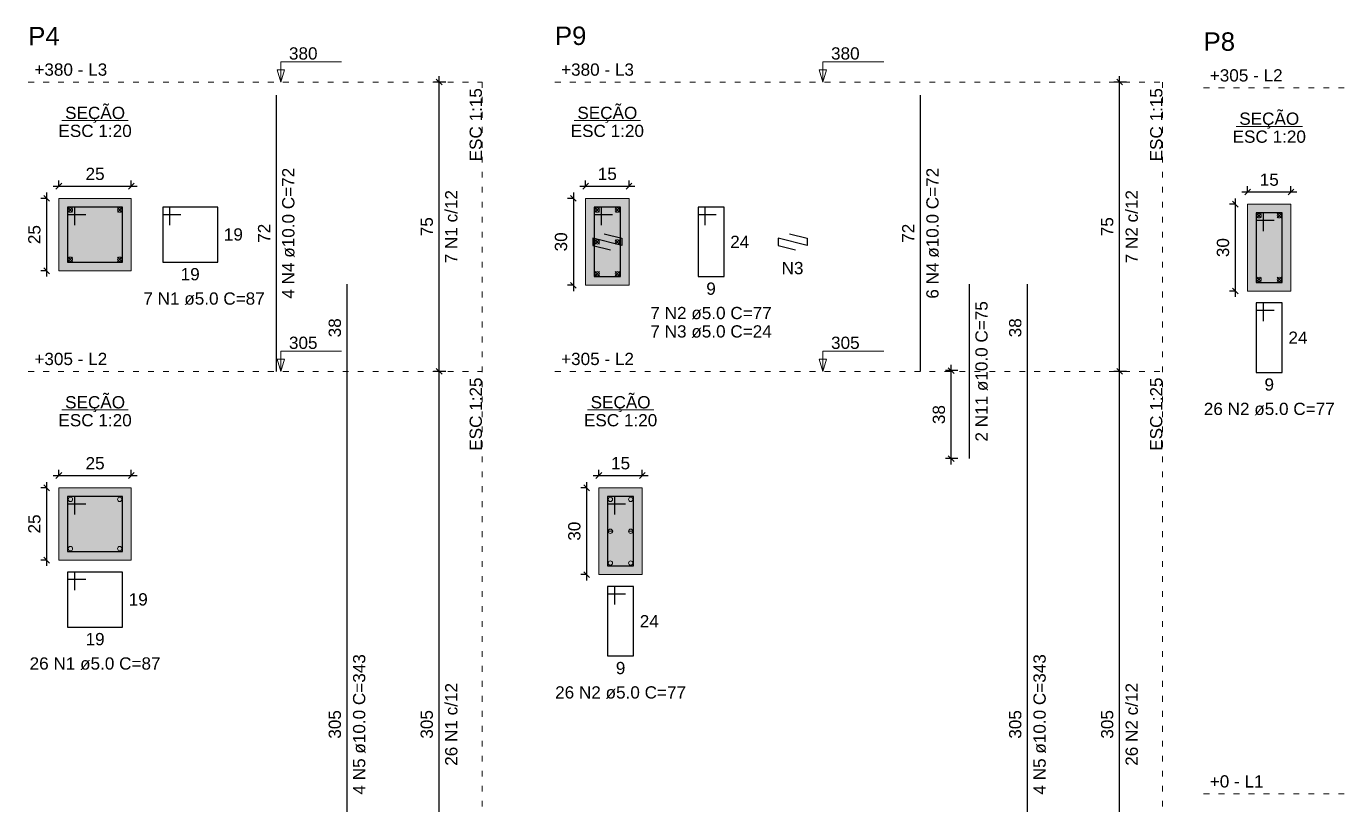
# Model space of a CAD drawing. Header units: inches. Extents: x -52 to 802, y -168 to 85.
# Drawn here: x 625.5 to 648.24, y 69.37 to 82.82 of the extents above; entities that cross this region are included whole.
import ezdxf

# ---------------------------------------------------------------- set-up
doc = ezdxf.new("R2010")
doc.units = ezdxf.units.IN
doc.header["$MEASUREMENT"] = 0
doc.linetypes.add('DOT2', pattern=[3.175, 0, -3.175])
for name, color, linetype, lineweight in [('Descrição da armadura', 7, 'Continuous', 5), ('DT-Barras na forma', 2, 'Continuous', 30), ('DT-Barras no corte', 5, 'Continuous', 5), ('DT-Barras rebatidas', 2, 'Continuous', 30), ('DT-Cotas', 9, 'Continuous', 5), ('DT-Forma', 5, 'Continuous', 5), ('DT-Hachura seção pilares', 252, 'Continuous', 5), ('DT-Pontilhado', 9, 'DOT2', 5), ('DT-Textos', 7, 'Continuous', 5), ('DT-Título', 3, 'Continuous', 20), ('Textos armaduras', 7, 'Continuous', 5)]:
    doc.layers.add(name, color=color, linetype=linetype, lineweight=lineweight)
doc.styles.add('Arial', font='arial.ttf')
doc.styles.get("Standard").update_dxf_attribs({"font": 'arial.ttf'})
doc.dimstyles.new('UM_15.000000', dxfattribs={"dimtxt": 0.18, "dimasz": 0.1, "dimexe": 0.1, "dimexo": 0.2, "dimgap": 0, "dimtad": 1, "dimtih": 1, "dimtoh": 1, "dimdec": 1, "dimlfac": 15, "dimzin": 0, "dimdsep": 46, "dimtxsty": 'Standard', "dimcen": 0.09, "dimdle": 0.1, "dimadec": 1, "dimazin": 2, "dimtfac": 1, "dimtdec": 4, "dimtofl": 0, "dimtmove": 0, "dimatfit": 3, "dimfxl": 1, "dimtolj": 1, "dimarcsym": 0})
doc.dimstyles.new('UM_20.000000', dxfattribs={"dimtxt": 0.18, "dimasz": 0.1, "dimexe": 0.1, "dimexo": 0.2, "dimgap": 0, "dimtad": 1, "dimtih": 1, "dimtoh": 1, "dimdec": 1, "dimlfac": 20, "dimzin": 0, "dimdsep": 46, "dimtxsty": 'Standard', "dimcen": 0.09, "dimdle": 0.1, "dimadec": 1, "dimazin": 2, "dimtfac": 1, "dimtdec": 4, "dimtofl": 0, "dimtmove": 0, "dimatfit": 3, "dimfxl": 1, "dimtolj": 1, "dimarcsym": 0})
doc.dimstyles.new('UM_25.000000', dxfattribs={"dimtxt": 0.18, "dimasz": 0.1, "dimexe": 0.1, "dimexo": 0.2, "dimgap": 0, "dimtad": 1, "dimtih": 1, "dimtoh": 1, "dimdec": 1, "dimlfac": 25, "dimzin": 0, "dimdsep": 46, "dimtxsty": 'Standard', "dimcen": 0.09, "dimdle": 0.1, "dimadec": 1, "dimazin": 2, "dimtfac": 1, "dimtdec": 4, "dimtofl": 0, "dimtmove": 0, "dimatfit": 3, "dimfxl": 1, "dimtolj": 1, "dimarcsym": 0})

# ---------------------------------------------------------------- blocks, each defined once
blk = doc.blocks.new('_Oblique')
at = {"color": 0, "linetype": 'ByBlock', "lineweight": -2}
blk.add_line((-0.5, -0.5), (0.5, 0.5), dxfattribs=at)
blk = doc.blocks.new('*D1469')
at = {"layer": 'Defpoints', "color": 0, "transparency": 16777216}
for p in [(626.062, 79.849), (625.85, 78.599), (626.062, 78.599)]:
    blk.add_point(p, dxfattribs=at)
at = {"layer": 'DT-Cotas', "color": 0, "lineweight": -2, "transparency": 16777216}
for p, q in [((625.862, 79.849), (625.75, 79.849)), ((625.85, 79.949), (625.85, 78.499)), ((625.862, 78.599), (625.75, 78.599))]:
    blk.add_line(p, q, dxfattribs=at)
at = {"layer": 'DT-Cotas', "color": 0, "lineweight": -2, "transparency": 16777216, "xscale": 0.1, "yscale": 0.1, "zscale": 0.1}
for p, rotation in [((625.85, 79.849), 90), ((625.85, 78.599), 270)]:
    blk.add_blockref('_Oblique', p, dxfattribs=dict(at, rotation=rotation))
at = {"layer": 'DT-Cotas', "transparency": 16777216, "insert": (625.639, 79.224), "char_height": 0.2118, "attachment_point": 5, "rotation": 90, "style": 'Arial'}
blk.add_mtext('\\A1;25', dxfattribs=at)
blk = doc.blocks.new('*D1470')
at = {"layer": 'Defpoints', "color": 0, "transparency": 16777216}
for p in [(627.312, 80.061), (626.062, 79.849), (627.312, 79.849)]:
    blk.add_point(p, dxfattribs=at)
at = {"layer": 'DT-Cotas', "color": 0, "lineweight": -2, "transparency": 16777216}
for p, q in [((625.962, 80.061), (627.412, 80.061)), ((626.062, 80.049), (626.062, 80.161)), ((627.312, 80.049), (627.312, 80.161))]:
    blk.add_line(p, q, dxfattribs=at)
at = {"layer": 'DT-Cotas', "color": 0, "lineweight": -2, "transparency": 16777216, "xscale": 0.1, "yscale": 0.1, "zscale": 0.1, "rotation": 180}
blk.add_blockref('_Oblique', (626.062, 80.061), dxfattribs=at)
at = {"layer": 'DT-Cotas', "color": 0, "lineweight": -2, "transparency": 16777216, "xscale": 0.1, "yscale": 0.1, "zscale": 0.1}
blk.add_blockref('_Oblique', (627.312, 80.061), dxfattribs=at)
at = {"layer": 'DT-Cotas', "transparency": 16777216, "insert": (626.687, 80.272), "char_height": 0.2118, "attachment_point": 5, "rotation": 0.0057, "style": 'Arial'}
blk.add_mtext('\\A1;25', dxfattribs=at)
blk = doc.blocks.new('*D1471')
at = {"layer": 'Defpoints', "color": 0, "transparency": 16777216}
for p in [(632.631, 81.861), (632.948, 81.861), (632.948, 76.861)]:
    blk.add_point(p, dxfattribs=at)
at = {"layer": 'DT-Cotas', "color": 0, "lineweight": -2, "transparency": 16777216}
for p, q in [((632.748, 81.861), (632.531, 81.861)), ((632.631, 76.761), (632.631, 81.961)), ((632.748, 76.861), (632.531, 76.861))]:
    blk.add_line(p, q, dxfattribs=at)
at = {"layer": 'DT-Cotas', "color": 0, "lineweight": -2, "transparency": 16777216, "xscale": 0.1, "yscale": 0.1, "zscale": 0.1}
for p, rotation in [((632.631, 81.861), 90), ((632.631, 76.861), 270)]:
    blk.add_blockref('_Oblique', p, dxfattribs=dict(at, rotation=rotation))
blk = doc.blocks.new('*D1472')
at = {"layer": 'Defpoints', "color": 0, "transparency": 16777216}
for p in [(626.062, 74.849), (625.85, 73.599), (626.062, 73.599)]:
    blk.add_point(p, dxfattribs=at)
at = {"layer": 'DT-Cotas', "color": 0, "lineweight": -2, "transparency": 16777216}
for p, q in [((625.862, 74.849), (625.75, 74.849)), ((625.85, 74.949), (625.85, 73.499)), ((625.862, 73.599), (625.75, 73.599))]:
    blk.add_line(p, q, dxfattribs=at)
at = {"layer": 'DT-Cotas', "color": 0, "lineweight": -2, "transparency": 16777216, "xscale": 0.1, "yscale": 0.1, "zscale": 0.1}
for p, rotation in [((625.85, 74.849), 90), ((625.85, 73.599), 270)]:
    blk.add_blockref('_Oblique', p, dxfattribs=dict(at, rotation=rotation))
at = {"layer": 'DT-Cotas', "transparency": 16777216, "insert": (625.639, 74.224), "char_height": 0.2118, "attachment_point": 5, "rotation": 90, "style": 'Arial'}
blk.add_mtext('\\A1;25', dxfattribs=at)
blk = doc.blocks.new('*D1473')
at = {"layer": 'Defpoints', "color": 0, "transparency": 16777216}
for p in [(627.312, 75.061), (626.062, 74.849), (627.312, 74.849)]:
    blk.add_point(p, dxfattribs=at)
at = {"layer": 'DT-Cotas', "color": 0, "lineweight": -2, "transparency": 16777216}
for p, q in [((625.962, 75.061), (627.412, 75.061)), ((626.062, 75.049), (626.062, 75.161)), ((627.312, 75.049), (627.312, 75.161))]:
    blk.add_line(p, q, dxfattribs=at)
at = {"layer": 'DT-Cotas', "color": 0, "lineweight": -2, "transparency": 16777216, "xscale": 0.1, "yscale": 0.1, "zscale": 0.1, "rotation": 180}
blk.add_blockref('_Oblique', (626.062, 75.061), dxfattribs=at)
at = {"layer": 'DT-Cotas', "color": 0, "lineweight": -2, "transparency": 16777216, "xscale": 0.1, "yscale": 0.1, "zscale": 0.1}
blk.add_blockref('_Oblique', (627.312, 75.061), dxfattribs=at)
at = {"layer": 'DT-Cotas', "transparency": 16777216, "insert": (626.687, 75.272), "char_height": 0.2118, "attachment_point": 5, "rotation": 0.0057, "style": 'Arial'}
blk.add_mtext('\\A1;25', dxfattribs=at)
blk = doc.blocks.new('*D1492')
at = {"layer": 'Defpoints', "color": 0, "transparency": 16777216}
for p in [(632.631, 76.861), (632.948, 76.861), (632.948, 64.661)]:
    blk.add_point(p, dxfattribs=at)
at = {"layer": 'DT-Cotas', "color": 0, "lineweight": -2, "transparency": 16777216}
for p, q in [((632.748, 76.861), (632.531, 76.861)), ((632.631, 64.561), (632.631, 76.961)), ((632.748, 64.661), (632.531, 64.661))]:
    blk.add_line(p, q, dxfattribs=at)
at = {"layer": 'DT-Cotas', "color": 0, "lineweight": -2, "transparency": 16777216, "xscale": 0.1, "yscale": 0.1, "zscale": 0.1}
for p, rotation in [((632.631, 76.861), 90), ((632.631, 64.661), 270)]:
    blk.add_blockref('_Oblique', p, dxfattribs=dict(at, rotation=rotation))
blk = doc.blocks.new('*D1496')
at = {"layer": 'Defpoints', "color": 0, "transparency": 16777216}
for p in [(635.16, 79.849), (634.948, 78.349), (635.16, 78.349)]:
    blk.add_point(p, dxfattribs=at)
at = {"layer": 'DT-Cotas', "color": 0, "lineweight": -2, "transparency": 16777216}
for p, q in [((634.96, 79.849), (634.848, 79.849)), ((634.948, 79.949), (634.948, 78.249)), ((634.96, 78.349), (634.848, 78.349))]:
    blk.add_line(p, q, dxfattribs=at)
at = {"layer": 'DT-Cotas', "color": 0, "lineweight": -2, "transparency": 16777216, "xscale": 0.1, "yscale": 0.1, "zscale": 0.1}
for p, rotation in [((634.948, 79.849), 90), ((634.948, 78.349), 270)]:
    blk.add_blockref('_Oblique', p, dxfattribs=dict(at, rotation=rotation))
at = {"layer": 'DT-Cotas', "transparency": 16777216, "insert": (634.736, 79.099), "char_height": 0.2118, "attachment_point": 5, "rotation": 90, "style": 'Arial'}
blk.add_mtext('\\A1;30', dxfattribs=at)
blk = doc.blocks.new('*D1497')
at = {"layer": 'Defpoints', "color": 0, "transparency": 16777216}
for p in [(635.91, 80.061), (635.16, 79.849), (635.91, 79.849)]:
    blk.add_point(p, dxfattribs=at)
at = {"layer": 'DT-Cotas', "color": 0, "lineweight": -2, "transparency": 16777216}
for p, q in [((635.06, 80.061), (636.01, 80.061)), ((635.16, 80.049), (635.16, 80.161)), ((635.91, 80.049), (635.91, 80.161))]:
    blk.add_line(p, q, dxfattribs=at)
at = {"layer": 'DT-Cotas', "color": 0, "lineweight": -2, "transparency": 16777216, "xscale": 0.1, "yscale": 0.1, "zscale": 0.1, "rotation": 180}
blk.add_blockref('_Oblique', (635.16, 80.061), dxfattribs=at)
at = {"layer": 'DT-Cotas', "color": 0, "lineweight": -2, "transparency": 16777216, "xscale": 0.1, "yscale": 0.1, "zscale": 0.1}
blk.add_blockref('_Oblique', (635.91, 80.061), dxfattribs=at)
at = {"layer": 'DT-Cotas', "transparency": 16777216, "insert": (635.535, 80.272), "char_height": 0.2118, "attachment_point": 5, "rotation": 0.0057, "style": 'Arial'}
blk.add_mtext('\\A1;15', dxfattribs=at)
blk = doc.blocks.new('*D1498')
at = {"layer": 'Defpoints', "color": 0, "transparency": 16777216}
for p in [(644.384, 81.861), (644.701, 81.861), (644.701, 76.861)]:
    blk.add_point(p, dxfattribs=at)
at = {"layer": 'DT-Cotas', "color": 0, "lineweight": -2, "transparency": 16777216}
for p, q in [((644.501, 81.861), (644.284, 81.861)), ((644.384, 76.761), (644.384, 81.961)), ((644.501, 76.861), (644.284, 76.861))]:
    blk.add_line(p, q, dxfattribs=at)
at = {"layer": 'DT-Cotas', "color": 0, "lineweight": -2, "transparency": 16777216, "xscale": 0.1, "yscale": 0.1, "zscale": 0.1}
for p, rotation in [((644.384, 81.861), 90), ((644.384, 76.861), 270)]:
    blk.add_blockref('_Oblique', p, dxfattribs=dict(at, rotation=rotation))
blk = doc.blocks.new('*D1499')
at = {"layer": 'Defpoints', "color": 0, "transparency": 16777216}
for p in [(644.384, 81.861), (644.701, 81.861), (644.701, 76.861)]:
    blk.add_point(p, dxfattribs=at)
at = {"layer": 'DT-Cotas', "color": 0, "lineweight": -2, "transparency": 16777216}
for p, q in [((644.501, 81.861), (644.284, 81.861)), ((644.384, 76.761), (644.384, 81.961)), ((644.501, 76.861), (644.284, 76.861))]:
    blk.add_line(p, q, dxfattribs=at)
at = {"layer": 'DT-Cotas', "color": 0, "lineweight": -2, "transparency": 16777216, "xscale": 0.1, "yscale": 0.1, "zscale": 0.1}
for p, rotation in [((644.384, 81.861), 90), ((644.384, 76.861), 270)]:
    blk.add_blockref('_Oblique', p, dxfattribs=dict(at, rotation=rotation))
blk = doc.blocks.new('*D1483')
at = {"layer": 'Defpoints', "color": 0, "transparency": 16777216}
for p in [(635.389, 74.849), (635.177, 73.349), (635.389, 73.349)]:
    blk.add_point(p, dxfattribs=at)
at = {"layer": 'DT-Cotas', "color": 0, "lineweight": -2, "transparency": 16777216}
for p, q in [((635.189, 74.849), (635.077, 74.849)), ((635.177, 74.949), (635.177, 73.249)), ((635.189, 73.349), (635.077, 73.349))]:
    blk.add_line(p, q, dxfattribs=at)
at = {"layer": 'DT-Cotas', "color": 0, "lineweight": -2, "transparency": 16777216, "xscale": 0.1, "yscale": 0.1, "zscale": 0.1}
for p, rotation in [((635.177, 74.849), 90), ((635.177, 73.349), 270)]:
    blk.add_blockref('_Oblique', p, dxfattribs=dict(at, rotation=rotation))
at = {"layer": 'DT-Cotas', "transparency": 16777216, "insert": (634.966, 74.099), "char_height": 0.2118, "attachment_point": 5, "rotation": 90, "style": 'Arial'}
blk.add_mtext('\\A1;30', dxfattribs=at)
blk = doc.blocks.new('*D1484')
at = {"layer": 'Defpoints', "color": 0, "transparency": 16777216}
for p in [(636.139, 75.061), (635.389, 74.849), (636.139, 74.849)]:
    blk.add_point(p, dxfattribs=at)
at = {"layer": 'DT-Cotas', "color": 0, "lineweight": -2, "transparency": 16777216}
for p, q in [((635.289, 75.061), (636.239, 75.061)), ((635.389, 75.049), (635.389, 75.161)), ((636.139, 75.049), (636.139, 75.161))]:
    blk.add_line(p, q, dxfattribs=at)
at = {"layer": 'DT-Cotas', "color": 0, "lineweight": -2, "transparency": 16777216, "xscale": 0.1, "yscale": 0.1, "zscale": 0.1, "rotation": 180}
blk.add_blockref('_Oblique', (635.389, 75.061), dxfattribs=at)
at = {"layer": 'DT-Cotas', "color": 0, "lineweight": -2, "transparency": 16777216, "xscale": 0.1, "yscale": 0.1, "zscale": 0.1}
blk.add_blockref('_Oblique', (636.139, 75.061), dxfattribs=at)
at = {"layer": 'DT-Cotas', "transparency": 16777216, "insert": (635.764, 75.272), "char_height": 0.2118, "attachment_point": 5, "rotation": 0.0057, "style": 'Arial'}
blk.add_mtext('\\A1;15', dxfattribs=at)
blk = doc.blocks.new('*D1485')
at = {"layer": 'Defpoints', "color": 0, "transparency": 16777216}
for p in [(641.474, 76.874), (641.792, 76.874), (641.792, 75.354)]:
    blk.add_point(p, dxfattribs=at)
at = {"layer": 'DT-Cotas', "color": 0, "lineweight": -2, "transparency": 16777216}
for p, q in [((641.592, 76.874), (641.374, 76.874)), ((641.474, 75.254), (641.474, 76.974)), ((641.592, 75.354), (641.374, 75.354))]:
    blk.add_line(p, q, dxfattribs=at)
at = {"layer": 'DT-Cotas', "color": 0, "lineweight": -2, "transparency": 16777216, "xscale": 0.1, "yscale": 0.1, "zscale": 0.1}
for p, rotation in [((641.474, 76.874), 90), ((641.474, 75.354), 270)]:
    blk.add_blockref('_Oblique', p, dxfattribs=dict(at, rotation=rotation))
at = {"layer": 'DT-Cotas', "transparency": 16777216, "insert": (641.263, 76.114), "char_height": 0.2118, "attachment_point": 5, "rotation": 90, "style": 'Arial'}
blk.add_mtext('\\A1;38', dxfattribs=at)
blk = doc.blocks.new('*D1486')
at = {"layer": 'Defpoints', "color": 0, "transparency": 16777216}
for p in [(644.384, 76.861), (644.701, 76.861), (644.701, 64.661)]:
    blk.add_point(p, dxfattribs=at)
at = {"layer": 'DT-Cotas', "color": 0, "lineweight": -2, "transparency": 16777216}
for p, q in [((644.501, 76.861), (644.284, 76.861)), ((644.384, 64.561), (644.384, 76.961)), ((644.501, 64.661), (644.284, 64.661))]:
    blk.add_line(p, q, dxfattribs=at)
at = {"layer": 'DT-Cotas', "color": 0, "lineweight": -2, "transparency": 16777216, "xscale": 0.1, "yscale": 0.1, "zscale": 0.1}
for p, rotation in [((644.384, 76.861), 90), ((644.384, 64.661), 270)]:
    blk.add_blockref('_Oblique', p, dxfattribs=dict(at, rotation=rotation))
blk = doc.blocks.new('*D1778')
at = {"layer": 'Defpoints', "color": 0, "transparency": 16777216}
for p in [(646.594, 79.749), (646.382, 78.249), (646.594, 78.249)]:
    blk.add_point(p, dxfattribs=at)
at = {"layer": 'DT-Cotas', "color": 0, "lineweight": -2, "transparency": 16777216}
for p, q in [((646.382, 79.849), (646.382, 78.149)), ((646.394, 79.749), (646.282, 79.749)), ((646.394, 78.249), (646.282, 78.249))]:
    blk.add_line(p, q, dxfattribs=at)
at = {"layer": 'DT-Cotas', "color": 0, "lineweight": -2, "transparency": 16777216, "xscale": 0.1, "yscale": 0.1, "zscale": 0.1}
for p, rotation in [((646.382, 79.749), 90), ((646.382, 78.249), 270)]:
    blk.add_blockref('_Oblique', p, dxfattribs=dict(at, rotation=rotation))
at = {"layer": 'DT-Cotas', "transparency": 16777216, "insert": (646.17, 78.999), "char_height": 0.2118, "attachment_point": 5, "rotation": 90, "style": 'Arial'}
blk.add_mtext('\\A1;30', dxfattribs=at)
blk = doc.blocks.new('*D1779')
at = {"layer": 'Defpoints', "color": 0, "transparency": 16777216}
for p in [(647.344, 79.961), (646.594, 79.749), (647.344, 79.749)]:
    blk.add_point(p, dxfattribs=at)
at = {"layer": 'DT-Cotas', "color": 0, "lineweight": -2, "transparency": 16777216}
for p, q in [((646.594, 79.949), (646.594, 80.061)), ((647.344, 79.949), (647.344, 80.061)), ((646.494, 79.961), (647.444, 79.961))]:
    blk.add_line(p, q, dxfattribs=at)
at = {"layer": 'DT-Cotas', "color": 0, "lineweight": -2, "transparency": 16777216, "xscale": 0.1, "yscale": 0.1, "zscale": 0.1, "rotation": 180}
blk.add_blockref('_Oblique', (646.594, 79.961), dxfattribs=at)
at = {"layer": 'DT-Cotas', "color": 0, "lineweight": -2, "transparency": 16777216, "xscale": 0.1, "yscale": 0.1, "zscale": 0.1}
blk.add_blockref('_Oblique', (647.344, 79.961), dxfattribs=at)
at = {"layer": 'DT-Cotas', "transparency": 16777216, "insert": (646.969, 80.172), "char_height": 0.2118, "attachment_point": 5, "rotation": 0.0057, "style": 'Arial'}
blk.add_mtext('\\A1;15', dxfattribs=at)

msp = doc.modelspace()

# ---------------------------------------------------------------- hatches: boundary and pattern name
at = {"layer": 'DT-Hachura seção pilares', "linetype": 'Continuous'}
for points in [[(626.0621, 78.5988), (626.0621, 78.5988), (627.3121, 78.5988), (627.3121, 79.8488), (626.0621, 79.8488), (626.0621, 78.5988)], [(635.16, 78.3488), (635.16, 78.3488), (635.91, 78.3488), (635.91, 79.8488), (635.16, 79.8488), (635.16, 78.3488)], [(646.5936, 78.2488), (646.5936, 78.2488), (647.3436, 78.2488), (647.3436, 79.7488), (646.5936, 79.7488), (646.5936, 78.2488)], [(626.0621, 73.5988), (626.0621, 73.5988), (627.3121, 73.5988), (627.3121, 74.8488), (626.0621, 74.8488), (626.0621, 73.5988)], [(635.3892, 73.3488), (635.3892, 73.3488), (636.1392, 73.3488), (636.1392, 74.8488), (635.3892, 74.8488), (635.3892, 73.3488)]]:
    msp.add_hatch(color=256, dxfattribs=at).paths.add_polyline_path(points)

# ---------------------------------------------------------------- linework, layer by layer
at = {"layer": 'DT-Barras na forma'}
for points in [[(626.3371, 79.3863), (626.3371, 79.6988), (626.2121, 79.6988), (626.2121, 78.7488), (627.1621, 78.7488), (627.1621, 79.6988), (626.2121, 79.6988), (626.2121, 79.5738), (626.5246, 79.5738)], [(635.435, 79.3863), (635.435, 79.6988), (635.31, 79.6988), (635.31, 78.4988), (635.76, 78.4988), (635.76, 79.6988), (635.31, 79.6988), (635.31, 79.5738), (635.6225, 79.5738)], [(646.8686, 79.2863), (646.8686, 79.5988), (646.7436, 79.5988), (646.7436, 78.3988), (647.1936, 78.3988), (647.1936, 79.5988), (646.7436, 79.5988), (646.7436, 79.4738), (647.0561, 79.4738)], [(635.4819, 79.2371), (635.785, 79.1613), (635.785, 79.0363), (635.285, 79.1613), (635.285, 79.0363), (635.5882, 78.9605)], [(626.3371, 74.3863), (626.3371, 74.6988), (626.2121, 74.6988), (626.2121, 73.7488), (627.1621, 73.7488), (627.1621, 74.6988), (626.2121, 74.6988), (626.2121, 74.5738), (626.5246, 74.5738)], [(635.6642, 74.3863), (635.6642, 74.6988), (635.5392, 74.6988), (635.5392, 73.4988), (635.9892, 73.4988), (635.9892, 74.6988), (635.5392, 74.6988), (635.5392, 74.5738), (635.8517, 74.5738)]]:
    msp.add_lwpolyline(points, dxfattribs=at)
at = {"layer": 'DT-Barras no corte'}
for p, q in [((626.2246, 79.6113), (626.2996, 79.6863)), ((626.2246, 79.6863), (626.2996, 79.6113)), ((627.0746, 79.6113), (627.1496, 79.6863)), ((627.0746, 79.6863), (627.1496, 79.6113)), ((635.3225, 79.6113), (635.3975, 79.6863)), ((635.3225, 79.6863), (635.3975, 79.6113)), ((635.6725, 79.6113), (635.7475, 79.6863)), ((635.6725, 79.6863), (635.7475, 79.6113)), ((646.7561, 79.5113), (646.8311, 79.5863)), ((646.7561, 79.5863), (646.8311, 79.5113)), ((647.1061, 79.5113), (647.1811, 79.5863)), ((647.1061, 79.5863), (647.1811, 79.5113)), ((635.3225, 79.0613), (635.3975, 79.1363)), ((635.3225, 79.1363), (635.3975, 79.0613)), ((635.6725, 79.0613), (635.7475, 79.1363)), ((635.6725, 79.1363), (635.7475, 79.0613)), ((626.2246, 78.7613), (626.2996, 78.8363)), ((626.2246, 78.8363), (626.2996, 78.7613)), ((627.0746, 78.7613), (627.1496, 78.8363)), ((627.0746, 78.8363), (627.1496, 78.7613)), ((635.3225, 78.5113), (635.3975, 78.5863)), ((635.3225, 78.5863), (635.3975, 78.5113)), ((635.6725, 78.5113), (635.7475, 78.5863)), ((635.6725, 78.5863), (635.7475, 78.5113)), ((646.7561, 78.4113), (646.8311, 78.4863)), ((646.7561, 78.4863), (646.8311, 78.4113)), ((647.1061, 78.4113), (647.1811, 78.4863)), ((647.1061, 78.4863), (647.1811, 78.4113)), ((635.5442, 74.0988), (635.6342, 74.0988)), ((635.8942, 74.0988), (635.9842, 74.0988))]:
    msp.add_line(p, q, dxfattribs=at)
for centre in [(626.2621, 79.6488), (627.1121, 79.6488), (635.36, 79.6488), (635.71, 79.6488), (646.7936, 79.5488), (647.1436, 79.5488), (635.36, 79.0988), (635.71, 79.0988), (626.2621, 78.7988), (627.1121, 78.7988), (635.36, 78.5488), (635.71, 78.5488), (646.7936, 78.4488), (647.1436, 78.4488), (626.2621, 74.6488), (627.1121, 74.6488), (635.5892, 74.6488), (635.9392, 74.6488), (635.5892, 74.0988), (635.9392, 74.0988), (626.2621, 73.7988), (627.1121, 73.7988), (635.5892, 73.5488), (635.9392, 73.5488)]:
    msp.add_circle(centre, 0.0375, dxfattribs=at)
at = {"layer": 'DT-Barras rebatidas'}
for p, q in [((629.8184, 76.8609), (629.8184, 81.6342)), ((640.9448, 76.8609), (640.9448, 81.6342)), ((627.9803, 79.6988), (627.8553, 79.6988)), ((627.8553, 79.6988), (627.8553, 78.7488)), ((628.8053, 79.6988), (627.8553, 79.6988)), ((627.8553, 79.6988), (627.8553, 79.5738)), ((627.9803, 79.3863), (627.9803, 79.6988)), ((628.8053, 78.7488), (628.8053, 79.6988)), ((637.227, 79.6988), (637.102, 79.6988)), ((637.102, 79.6988), (637.102, 78.4988)), ((637.552, 79.6988), (637.102, 79.6988)), ((637.102, 79.6988), (637.102, 79.5738)), ((637.227, 79.3863), (637.227, 79.6988)), ((637.552, 78.4988), (637.552, 79.6988)), ((627.8553, 79.5738), (628.1678, 79.5738)), ((637.102, 79.5738), (637.4145, 79.5738)), ((638.9841, 79.0363), (638.4841, 79.1613)), ((638.4841, 79.1613), (638.4841, 79.0363)), ((638.6809, 79.2371), (638.9841, 79.1613)), ((638.9841, 79.1613), (638.9841, 79.0363)), ((638.4841, 79.0363), (638.7872, 78.9605)), ((627.8553, 78.7488), (628.8053, 78.7488)), ((637.102, 78.4988), (637.552, 78.4988)), ((631.042, 76.8609), (631.042, 78.3677)), ((641.792, 75.3542), (641.792, 78.3677)), ((642.7951, 76.8609), (642.7951, 78.3677)), ((646.8686, 78.0429), (646.7436, 78.0429)), ((646.7436, 78.0429), (646.7436, 76.8429)), ((647.1936, 78.0429), (646.7436, 78.0429)), ((646.7436, 78.0429), (646.7436, 77.9179)), ((646.8686, 77.7304), (646.8686, 78.0429)), ((647.1936, 76.8429), (647.1936, 78.0429)), ((646.7436, 77.9179), (647.0561, 77.9179)), ((631.042, 64.6609), (631.042, 76.8609)), ((642.7951, 64.6609), (642.7951, 76.8609)), ((646.7436, 76.8429), (647.1936, 76.8429)), ((626.3371, 73.3929), (626.2121, 73.3929)), ((626.2121, 73.3929), (626.2121, 72.4429)), ((627.1621, 73.3929), (626.2121, 73.3929)), ((626.2121, 73.3929), (626.2121, 73.2679)), ((626.2121, 73.2679), (626.5246, 73.2679)), ((626.3371, 73.0804), (626.3371, 73.3929)), ((627.1621, 72.4429), (627.1621, 73.3929)), ((635.6642, 73.1429), (635.5392, 73.1429)), ((635.5392, 73.1429), (635.5392, 71.9429)), ((635.9892, 73.1429), (635.5392, 73.1429)), ((635.5392, 73.1429), (635.5392, 73.0179)), ((635.5392, 73.0179), (635.8517, 73.0179)), ((635.6642, 72.8304), (635.6642, 73.1429)), ((635.9892, 71.9429), (635.9892, 73.1429)), ((626.2121, 72.4429), (627.1621, 72.4429)), ((635.5392, 71.9429), (635.9892, 71.9429))]:
    msp.add_line(p, q, dxfattribs=at)
at = {"layer": 'DT-Forma'}
for points in [[(626.0621, 78.5988), (627.3121, 78.5988), (627.3121, 79.8488), (626.0621, 79.8488), (626.0621, 78.5988)], [(635.16, 78.3488), (635.91, 78.3488), (635.91, 79.8488), (635.16, 79.8488), (635.16, 78.3488)], [(646.5936, 78.2488), (647.3436, 78.2488), (647.3436, 79.7488), (646.5936, 79.7488), (646.5936, 78.2488)], [(626.0621, 73.5988), (627.3121, 73.5988), (627.3121, 74.8488), (626.0621, 74.8488), (626.0621, 73.5988)], [(635.3892, 73.3488), (636.1392, 73.3488), (636.1392, 74.8488), (635.3892, 74.8488), (635.3892, 73.3488)]]:
    msp.add_lwpolyline(points, close=True, dxfattribs=at)
at = {"layer": 'DT-Pontilhado', "ltscale": 0.05}
for p, q in [((625.5326, 81.8609), (633.3718, 81.8609)), ((633.3718, 81.8609), (633.3718, 60.6609)), ((634.6305, 81.8609), (645.1249, 81.8609)), ((645.1249, 81.8609), (645.1249, 60.6609)), ((645.835, 81.7609), (654.0805, 81.7609)), ((625.5326, 76.8609), (633.3718, 76.8609)), ((634.6305, 76.8609), (645.1249, 76.8609)), ((645.835, 69.5609), (654.0805, 69.5609))]:
    msp.add_line(p, q, dxfattribs=at)
at = {"layer": 'DT-Textos'}
for p, q in [((626.1149, 81.1937), (627.2593, 81.1937)), ((634.9628, 81.1937), (636.1072, 81.1937)), ((646.3964, 81.0937), (647.5409, 81.0937)), ((626.1149, 76.1937), (627.2593, 76.1937)), ((635.192, 76.1937), (636.3364, 76.1937))]:
    msp.add_line(p, q, dxfattribs=at)
for points in [[(629.8958, 81.8609), (629.9593, 82.0727), (629.8322, 82.0727), (629.8958, 81.8609), (629.8958, 82.2109), (630.9458, 82.2109)], [(639.2594, 81.8609), (639.3229, 82.0727), (639.1959, 82.0727), (639.2594, 81.8609), (639.2594, 82.2109), (640.3094, 82.2109)], [(629.8958, 76.8609), (629.9593, 77.0727), (629.8322, 77.0727), (629.8958, 76.8609), (629.8958, 77.2109), (630.9458, 77.2109)], [(639.2594, 76.8609), (639.3229, 77.0727), (639.1959, 77.0727), (639.2594, 76.8609), (639.2594, 77.2109), (640.3094, 77.2109)]]:
    msp.add_lwpolyline(points, dxfattribs=at)

# ---------------------------------------------------------------- texts
at = {"layer": 'Descrição da armadura', "linetype": 'Continuous', "char_height": 0.2118, "attachment_point": 8, "rotation": 90, "line_spacing_factor": 0.798, "style": 'Arial'}
for s, insert, width in [('4 N4 ø10.0 C=72', (630.1361, 79.2476), 4.534748), ('6 N4 ø10.0 C=72', (641.2625, 79.2476), 4.534748), ('7 N1 c/12', (632.9482, 79.3609), 2.539389), ('7 N2 c/12', (644.7013, 79.3609), 2.539389), ('2 N11 ø10.0 C=75', (642.1097, 76.8609), 4.8647), ('4 N5 ø10.0 C=343', (631.3597, 70.7609), 4.8647), ('4 N5 ø10.0 C=343', (643.1128, 70.7609), 4.8647), ('26 N1 c/12', (632.9482, 70.7609), 2.869342), ('26 N2 c/12', (644.7013, 70.7609), 2.869342)]:
    msp.add_mtext(s, dxfattribs=dict(at, insert=insert, width=width))
at = {"layer": 'Descrição da armadura', "linetype": 'Continuous', "char_height": 0.2118, "attachment_point": 8, "line_spacing_factor": 0.798, "style": 'Arial'}
for s, insert, width in [('N3', (638.7341, 78.5369), 0.758398), ('7 N1 ø5.0 C=87', (628.5692, 78.0075), 4.204795), ('7 N2 ø5.0 C=77', (637.327, 77.7575), 4.204795), ('7 N3 ø5.0 C=24', (637.327, 77.4398), 5.043122), ('26 N2 ø5.0 C=77', (646.9686, 76.1016), 4.534748), ('26 N1 ø5.0 C=87', (626.6871, 71.7016), 4.534748), ('26 N2 ø5.0 C=77', (635.7642, 71.2016), 4.534748)]:
    msp.add_mtext(s, dxfattribs=dict(at, insert=insert, width=width))
at = {"layer": 'DT-Cotas', "linetype": 'Continuous', "char_height": 0.2118, "attachment_point": 8, "rotation": 90, "line_spacing_factor": 0.798, "style": 'Arial'}
for s, insert, width in [('75', (632.5246, 79.3609), 0.659905), ('75', (644.2777, 79.3609), 0.659905), ('305', (632.5246, 70.7609), 0.989858), ('305', (644.2777, 70.7609), 0.989858)]:
    msp.add_mtext(s, dxfattribs=dict(at, insert=insert, width=width))
at = {"layer": 'DT-Textos', "char_height": 0.2118, "width": 1.18721, "attachment_point": 7, "line_spacing_factor": 0.798, "style": 'Arial'}
for s, insert in [('380', (630.0358, 82.2459)), ('380', (639.3994, 82.2459)), ('305', (630.0358, 77.2459)), ('305', (639.3994, 77.2459))]:
    msp.add_mtext(s, dxfattribs=dict(at, insert=insert))
at = {"layer": 'DT-Textos', "linetype": 'Continuous', "char_height": 0.2118, "line_spacing_factor": 0.798, "style": 'Arial'}
for s, insert, width, attachment_point in [('+380 - L3', (625.6385, 81.9668), 3.026568, 7), ('+380 - L3', (634.7364, 81.9668), 3.026568, 7), ('+305 - L2', (645.9409, 81.8668), 3.026568, 7), ('SEÇÃO', (626.6871, 81.156), 2.49116, 8), ('SEÇÃO', (635.5353, 81.156), 2.49116, 8), ('SEÇÃO', (646.9683, 81.056), 2.49116, 8), ('ESC 1:20', (626.6871, 80.9078), 3.045677, 8), ('ESC 1:20', (635.535, 80.9078), 3.045677, 8), ('ESC 1:20', (646.9686, 80.8078), 3.045677, 8), ('+305 - L2', (625.6385, 76.9668), 3.026568, 7), ('+305 - L2', (634.7364, 76.9668), 3.026568, 7), ('SEÇÃO', (626.6871, 76.156), 2.49116, 8), ('SEÇÃO', (635.7643, 76.156), 2.49116, 8), ('ESC 1:20', (626.6871, 75.9078), 3.045677, 8), ('ESC 1:20', (635.7642, 75.9078), 3.045677, 8), ('+0 - L1', (645.9409, 69.6668), 2.235095, 7)]:
    msp.add_mtext(s, dxfattribs=dict(at, insert=insert, width=width, attachment_point=attachment_point))
at = {"layer": 'DT-Textos', "linetype": 'Continuous', "char_height": 0.2118, "width": 3.045677, "attachment_point": 9, "rotation": 90, "line_spacing_factor": 0.798, "style": 'Arial'}
for s, insert in [('ESC 1:15', (633.3718, 81.755)), ('ESC 1:15', (645.1249, 81.755)), ('ESC 1:25', (633.3718, 76.755)), ('ESC 1:25', (645.1249, 76.755))]:
    msp.add_mtext(s, dxfattribs=dict(at, insert=insert))
at = {"layer": 'DT-Título', "linetype": 'Continuous', "char_height": 0.3177, "width": 0.870342, "attachment_point": 7, "line_spacing_factor": 0.798, "style": 'Arial'}
for s, insert in [('P4', (625.5326, 82.4963)), ('P9', (634.6305, 82.4963)), ('P8', (645.835, 82.3963))]:
    msp.add_mtext(s, dxfattribs=dict(at, insert=insert))
at = {"layer": 'Textos armaduras', "linetype": 'Continuous', "char_height": 0.2118, "attachment_point": 7, "rotation": 90, "line_spacing_factor": 0.798, "style": 'Arial'}
for s, insert, width in [('72', (629.7125, 79.0826), 0.659905), ('72', (640.8389, 79.0826), 0.659905), ('38', (630.9361, 77.4493), 0.659905), ('38', (642.6892, 77.4493), 0.659905), ('305', (630.9361, 70.5134), 0.989858), ('305', (642.6892, 70.5134), 0.989858)]:
    msp.add_mtext(s, dxfattribs=dict(at, insert=insert, width=width))
at = {"layer": 'Textos armaduras', "linetype": 'Continuous', "char_height": 0.2118, "attachment_point": 7, "line_spacing_factor": 0.798, "style": 'Arial'}
for s, insert, width in [('19', (628.9112, 79.1179), 0.659905), ('24', (637.6579, 78.9929), 0.659905), ('19', (628.1653, 78.4311), 0.659905), ('9', (637.2445, 78.1811), 0.329953), ('24', (647.2995, 77.337), 0.659905), ('9', (646.8862, 76.5252), 0.329953), ('19', (627.268, 72.812), 0.659905), ('24', (636.0951, 72.437), 0.659905), ('19', (626.5222, 72.1252), 0.659905), ('9', (635.6817, 71.6252), 0.329953)]:
    msp.add_mtext(s, dxfattribs=dict(at, insert=insert, width=width))

# ---------------------------------------------------------------- dimensions: what is measured, and where the dimension line sits
at = {"layer": 'DT-Cotas'}
for base, p1, p2, dimstyle, override, picture, middle in [((632.6305, 81.8609), (632.9482, 76.8609), (632.9482, 81.8609), 'UM_15.000000', {"dimtxt": 0.2118, "dimasz": 0.1, "dimexe": 0.1, "dimexo": 0.2, "dimtad": 1, "dimtih": 0, "dimtoh": 0, "dimdec": 1, "dimlfac": 15, "dimzin": 8, "dimtxsty": 'Arial', "dimblk": 'Oblique', "dimblk1": 'Oblique', "dimblk2": 'Oblique', "dimsah": 1, "dimdle": 0.1, "dimse1": 0, "dimse2": 0, "dimclrt": 256, "dimadec": 1, "dimazin": 3, "dimtmove": 2, "dimldrblk": 'Oblique'}, '*D1471', (632.4187, 79.3609)), ((644.3836, 81.8609), (644.7013, 76.8609), (644.7013, 81.8609), 'UM_15.000000', {"dimtxt": 0.2118, "dimasz": 0.1, "dimexe": 0.1, "dimexo": 0.2, "dimtad": 1, "dimtih": 0, "dimtoh": 0, "dimdec": 1, "dimlfac": 15, "dimzin": 8, "dimtxsty": 'Arial', "dimblk": 'Oblique', "dimblk1": 'Oblique', "dimblk2": 'Oblique', "dimsah": 1, "dimdle": 0.1, "dimse1": 0, "dimse2": 0, "dimclrt": 256, "dimadec": 1, "dimazin": 3, "dimtmove": 2, "dimldrblk": 'Oblique'}, '*D1498', (644.1718, 79.3609)), ((644.3836, 81.8609), (644.7013, 76.8609), (644.7013, 81.8609), 'UM_15.000000', {"dimtxt": 0.2118, "dimasz": 0.1, "dimexe": 0.1, "dimexo": 0.2, "dimtad": 1, "dimtih": 0, "dimtoh": 0, "dimdec": 1, "dimlfac": 15, "dimzin": 8, "dimtxsty": 'Arial', "dimblk": 'Oblique', "dimblk1": 'Oblique', "dimblk2": 'Oblique', "dimsah": 1, "dimdle": 0.1, "dimse1": 0, "dimse2": 0, "dimclrt": 256, "dimadec": 1, "dimazin": 3, "dimtmove": 2, "dimldrblk": 'Oblique'}, '*D1499', (644.1718, 79.3609)), ((632.6305, 76.8609), (632.9482, 64.6609), (632.9482, 76.8609), 'UM_25.000000', {"dimtxt": 0.2118, "dimasz": 0.1, "dimexe": 0.1, "dimexo": 0.2, "dimtad": 1, "dimtih": 0, "dimtoh": 0, "dimdec": 1, "dimlfac": 25, "dimzin": 8, "dimtxsty": 'Arial', "dimblk": 'Oblique', "dimblk1": 'Oblique', "dimblk2": 'Oblique', "dimsah": 1, "dimdle": 0.1, "dimse1": 0, "dimse2": 0, "dimclrt": 256, "dimadec": 1, "dimazin": 3, "dimtmove": 2, "dimldrblk": 'Oblique'}, '*D1492', (632.4187, 70.7609)), ((644.3836, 76.8609), (644.7013, 64.6609), (644.7013, 76.8609), 'UM_25.000000', {"dimtxt": 0.2118, "dimasz": 0.1, "dimexe": 0.1, "dimexo": 0.2, "dimtad": 1, "dimtih": 0, "dimtoh": 0, "dimdec": 1, "dimlfac": 25, "dimzin": 8, "dimtxsty": 'Arial', "dimblk": 'Oblique', "dimblk1": 'Oblique', "dimblk2": 'Oblique', "dimsah": 1, "dimdle": 0.1, "dimse1": 0, "dimse2": 0, "dimclrt": 256, "dimadec": 1, "dimazin": 3, "dimtmove": 2, "dimldrblk": 'Oblique'}, '*D1486', (644.1718, 70.7609))]:
    dim = msp.add_linear_dim(base=base, p1=p1, p2=p2, angle=90, text=' ', dimstyle=dimstyle, override=override, dxfattribs=at)
    dim.commit()
    dim.dimension.update_dxf_attribs({"geometry": picture, "text_midpoint": middle, "dimtype": 160, "text_rotation": 90})
for base, p1, p2, picture, middle in [((627.3121, 80.0606), (626.0621, 79.8488), (627.3121, 79.8488), '*D1470', (626.6871, 80.2724)), ((635.91, 80.0606), (635.16, 79.8488), (635.91, 79.8488), '*D1497', (635.535, 80.2724)), ((647.3436, 79.9606), (646.5936, 79.7488), (647.3436, 79.7488), '*D1779', (646.9686, 80.1724)), ((627.3121, 75.0606), (626.0621, 74.8488), (627.3121, 74.8488), '*D1473', (626.6871, 75.2724)), ((636.1392, 75.0606), (635.3892, 74.8488), (636.1392, 74.8488), '*D1484', (635.7642, 75.2724))]:
    dim = msp.add_linear_dim(base=base, p1=p1, p2=p2, dimstyle='UM_20.000000', override={"dimtxt": 0.2118, "dimasz": 0.1, "dimexe": 0.1, "dimexo": 0.2, "dimtad": 1, "dimtih": 0, "dimtoh": 0, "dimdec": 1, "dimlfac": 20, "dimzin": 8, "dimtxsty": 'Arial', "dimblk": 'Oblique', "dimblk1": 'Oblique', "dimblk2": 'Oblique', "dimsah": 1, "dimdle": 0.1, "dimse1": 0, "dimse2": 0, "dimclrt": 256, "dimadec": 1, "dimazin": 3, "dimtmove": 2, "dimldrblk": 'Oblique'}, dxfattribs=at)
    dim.commit()
    dim.dimension.update_dxf_attribs({"geometry": picture, "text_midpoint": middle, "dimtype": 160, "text_rotation": 0.00573})
for base, p1, p2, dimstyle, override, picture, middle in [((625.8503, 78.5988), (626.0621, 79.8488), (626.0621, 78.5988), 'UM_20.000000', {"dimtxt": 0.2118, "dimasz": 0.1, "dimexe": 0.1, "dimexo": 0.2, "dimtad": 1, "dimtih": 0, "dimtoh": 0, "dimdec": 1, "dimlfac": 20, "dimzin": 8, "dimtxsty": 'Arial', "dimblk": 'Oblique', "dimblk1": 'Oblique', "dimblk2": 'Oblique', "dimsah": 1, "dimdle": 0.1, "dimse1": 0, "dimse2": 0, "dimclrt": 256, "dimadec": 1, "dimazin": 3, "dimtmove": 2, "dimldrblk": 'Oblique'}, '*D1469', (625.6385, 79.2238)), ((634.9482, 78.3488), (635.16, 79.8488), (635.16, 78.3488), 'UM_20.000000', {"dimtxt": 0.2118, "dimasz": 0.1, "dimexe": 0.1, "dimexo": 0.2, "dimtad": 1, "dimtih": 0, "dimtoh": 0, "dimdec": 1, "dimlfac": 20, "dimzin": 8, "dimtxsty": 'Arial', "dimblk": 'Oblique', "dimblk1": 'Oblique', "dimblk2": 'Oblique', "dimsah": 1, "dimdle": 0.1, "dimse1": 0, "dimse2": 0, "dimclrt": 256, "dimadec": 1, "dimazin": 3, "dimtmove": 2, "dimldrblk": 'Oblique'}, '*D1496', (634.7364, 79.0988)), ((646.3818, 78.2488), (646.5936, 79.7488), (646.5936, 78.2488), 'UM_20.000000', {"dimtxt": 0.2118, "dimasz": 0.1, "dimexe": 0.1, "dimexo": 0.2, "dimtad": 1, "dimtih": 0, "dimtoh": 0, "dimdec": 1, "dimlfac": 20, "dimzin": 8, "dimtxsty": 'Arial', "dimblk": 'Oblique', "dimblk1": 'Oblique', "dimblk2": 'Oblique', "dimsah": 1, "dimdle": 0.1, "dimse1": 0, "dimse2": 0, "dimclrt": 256, "dimadec": 1, "dimazin": 3, "dimtmove": 2, "dimldrblk": 'Oblique'}, '*D1778', (646.17, 78.9988)), ((641.4743, 76.8742), (641.792, 75.3542), (641.792, 76.8742), 'UM_25.000000', {"dimtxt": 0.2118, "dimasz": 0.1, "dimexe": 0.1, "dimexo": 0.2, "dimtad": 1, "dimtih": 0, "dimtoh": 0, "dimdec": 1, "dimlfac": 25, "dimzin": 8, "dimtxsty": 'Arial', "dimblk": 'Oblique', "dimblk1": 'Oblique', "dimblk2": 'Oblique', "dimsah": 1, "dimdle": 0.1, "dimse1": 0, "dimse2": 0, "dimclrt": 256, "dimadec": 1, "dimazin": 3, "dimtmove": 2, "dimldrblk": 'Oblique'}, '*D1485', (641.2625, 76.1142)), ((625.8503, 73.5988), (626.0621, 74.8488), (626.0621, 73.5988), 'UM_20.000000', {"dimtxt": 0.2118, "dimasz": 0.1, "dimexe": 0.1, "dimexo": 0.2, "dimtad": 1, "dimtih": 0, "dimtoh": 0, "dimdec": 1, "dimlfac": 20, "dimzin": 8, "dimtxsty": 'Arial', "dimblk": 'Oblique', "dimblk1": 'Oblique', "dimblk2": 'Oblique', "dimsah": 1, "dimdle": 0.1, "dimse1": 0, "dimse2": 0, "dimclrt": 256, "dimadec": 1, "dimazin": 3, "dimtmove": 2, "dimldrblk": 'Oblique'}, '*D1472', (625.6385, 74.2238)), ((635.1774, 73.3488), (635.3892, 74.8488), (635.3892, 73.3488), 'UM_20.000000', {"dimtxt": 0.2118, "dimasz": 0.1, "dimexe": 0.1, "dimexo": 0.2, "dimtad": 1, "dimtih": 0, "dimtoh": 0, "dimdec": 1, "dimlfac": 20, "dimzin": 8, "dimtxsty": 'Arial', "dimblk": 'Oblique', "dimblk1": 'Oblique', "dimblk2": 'Oblique', "dimsah": 1, "dimdle": 0.1, "dimse1": 0, "dimse2": 0, "dimclrt": 256, "dimadec": 1, "dimazin": 3, "dimtmove": 2, "dimldrblk": 'Oblique'}, '*D1483', (634.9656, 74.0988))]:
    dim = msp.add_linear_dim(base=base, p1=p1, p2=p2, angle=90, dimstyle=dimstyle, override=override, dxfattribs=at)
    dim.commit()
    dim.dimension.update_dxf_attribs({"geometry": picture, "text_midpoint": middle, "dimtype": 160, "text_rotation": 90})

doc.saveas('drawing.dxf')
